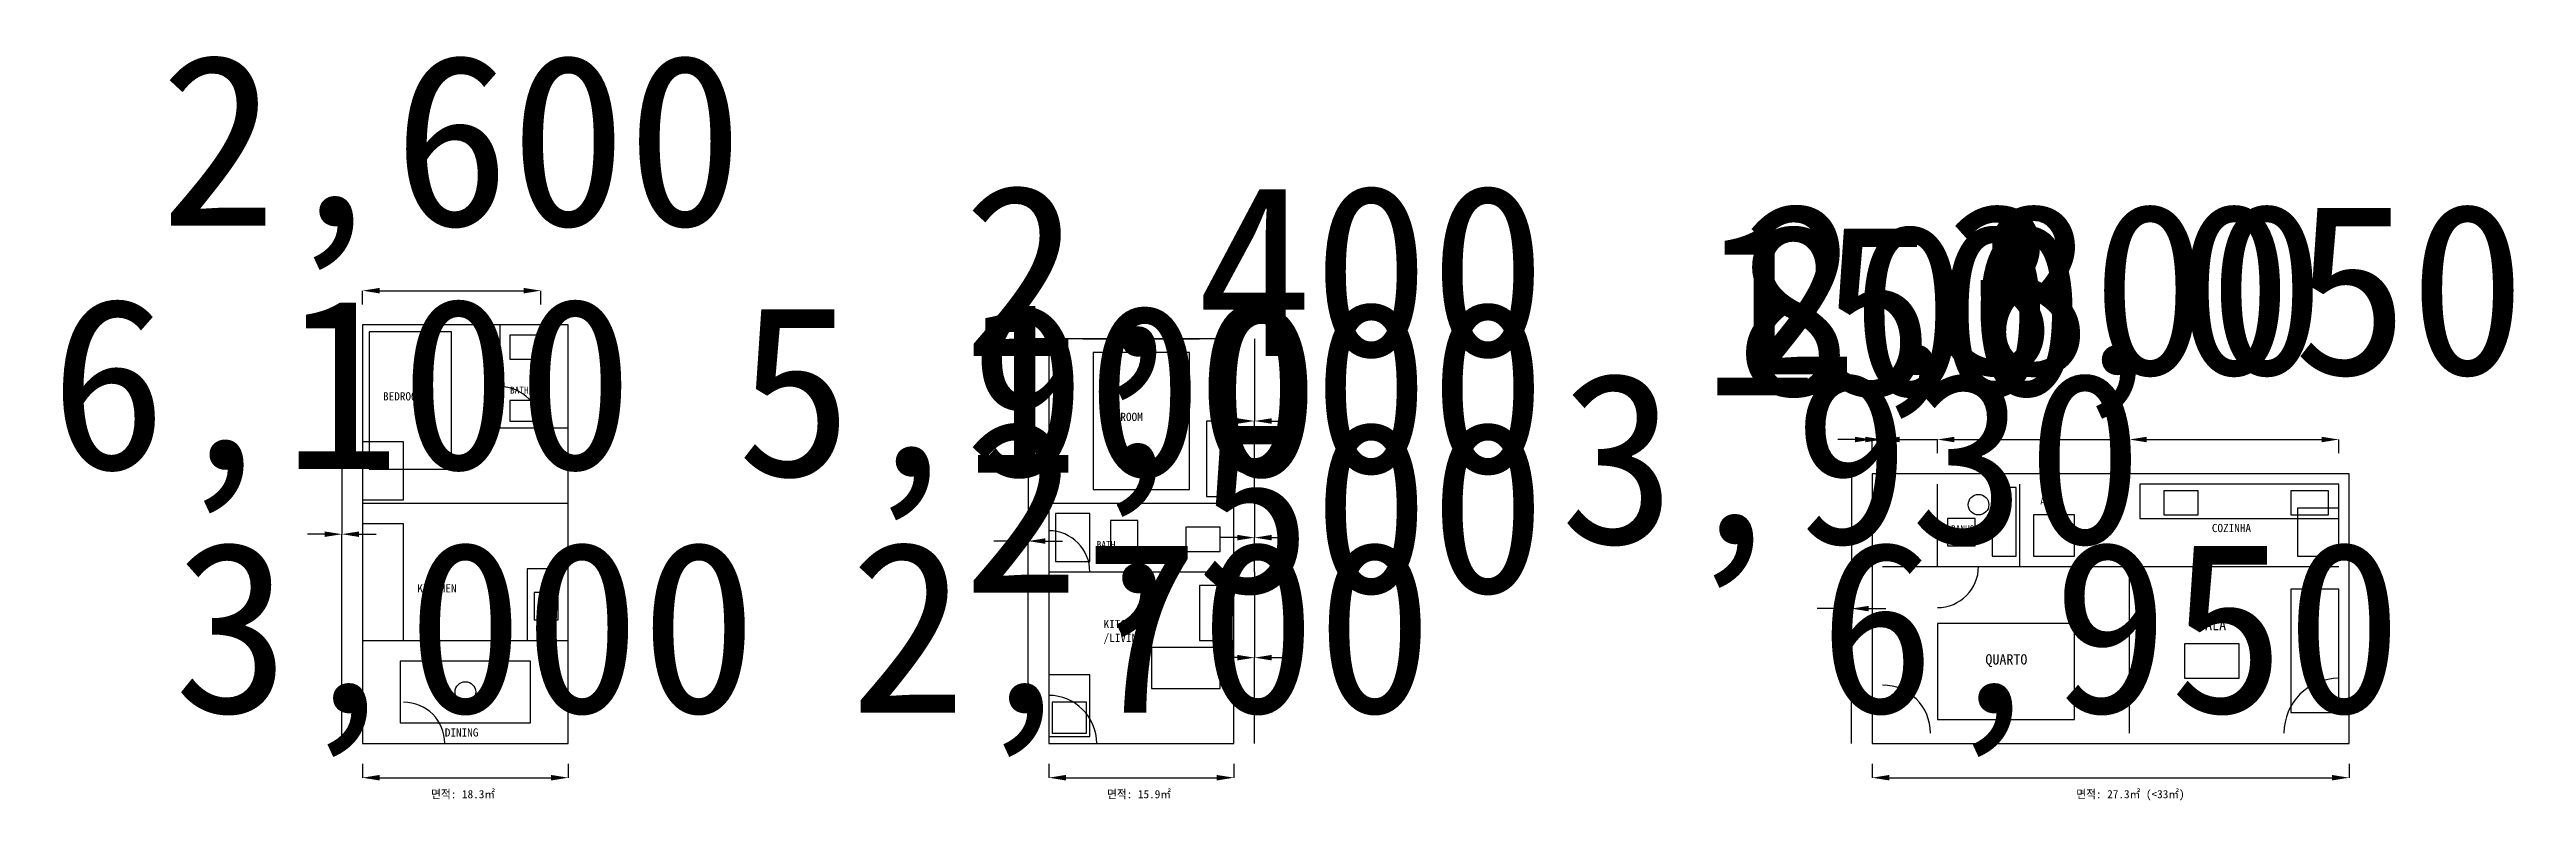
# Model space of a CAD drawing. Header units: millimetres. Extents: x -4.6 to 31.5, y -0.8 to 10.1.
import ezdxf

# ---------------------------------------------------------------- set-up
doc = ezdxf.new("R2010")
doc.units = ezdxf.units.MM
for name, color, linetype in [('DOOR', 3, 'Continuous'), ('FIXTURE', 4, 'Continuous'), ('FURNITURE', 2, 'Continuous'), ('TEXT', 6, 'Continuous'), ('WALL', 7, 'Continuous')]:
    doc.layers.add(name, color=color, linetype=linetype)
doc.dimstyles.get("Standard").update_dxf_attribs({"dimtxt": 2.5, "dimasz": 2.5, "dimexe": 1.25, "dimexo": 0.625, "dimtad": 1, "dimcen": 2.5, "dimazin": 3, "dimtfac": 1, "dimtmove": 0, "dimatfit": 3})

# ---------------------------------------------------------------- blocks, each defined once
blk = doc.blocks.new('_CLOSEDFILLED')
at = {"color": 0, "linetype": 'BYBLOCK'}
blk.add_solid([(-1, 0.16), (0, 0), (-1, -0.16)], dxfattribs=at)
blk = doc.blocks.new('*D1')
for p, q in [((0, -0.3), (0, -0.5)), ((3, -0.3), (3, -0.5)), ((0.25, -0.5), (2.75, -0.5))]:
    blk.add_line(p, q)
at = {"layer": 'Defpoints'}
for p in [(0, -0.3), (3, -0.3), (0, -0.5)]:
    blk.add_point(p, dxfattribs=at)
at = {"xscale": 0.25, "yscale": 0.25, "rotation": 180}
blk.add_blockref('_CLOSEDFILLED', (0, -0.5), dxfattribs=at)
at = {"xscale": 0.25, "yscale": 0.25}
blk.add_blockref('_CLOSEDFILLED', (3, -0.5), dxfattribs=at)
at = {"insert": (1.5, 1.375), "char_height": 2.5, "attachment_point": 5}
blk.add_mtext('3,000', dxfattribs=at)
blk = doc.blocks.new('*D2')
for p, q in [((-0.3, 6.1), (-0.3, 3.05)), ((-0.55, 3.05), (-0.8, 3.05)), ((-0.3, 0), (-0.3, 3.05)), ((-0.3, 3.05), (-0.3, 3.05)), ((-0.05, 3.05), (0.2, 3.05))]:
    blk.add_line(p, q)
at = {"layer": 'Defpoints'}
for p in [(-0.3, 6.1), (-0.3, 3.05), (-0.3, 0)]:
    blk.add_point(p, dxfattribs=at)
at = {"xscale": 0.25, "yscale": 0.25}
blk.add_blockref('_CLOSEDFILLED', (-0.3, 3.05), dxfattribs=at)
at = {"xscale": 0.25, "yscale": 0.25, "rotation": 180}
blk.add_blockref('_CLOSEDFILLED', (-0.3, 3.05), dxfattribs=at)
at = {"insert": (-0.3, 4.925), "char_height": 2.5, "attachment_point": 5}
blk.add_mtext('6,100', dxfattribs=at)
blk = doc.blocks.new('*D3')
for p, q in [((0, 6.4), (0, 6.6)), ((0.25, 6.6), (2.35, 6.6)), ((2.6, 6.4), (2.6, 6.6))]:
    blk.add_line(p, q)
at = {"layer": 'Defpoints'}
for p in [(0, 6.6), (0, 6.4), (2.6, 6.4)]:
    blk.add_point(p, dxfattribs=at)
at = {"xscale": 0.25, "yscale": 0.25, "rotation": 180}
blk.add_blockref('_CLOSEDFILLED', (0, 6.6), dxfattribs=at)
at = {"xscale": 0.25, "yscale": 0.25}
blk.add_blockref('_CLOSEDFILLED', (2.6, 6.6), dxfattribs=at)
at = {"insert": (1.3, 8.475), "char_height": 2.5, "attachment_point": 5}
blk.add_mtext('2,600', dxfattribs=at)
blk = doc.blocks.new('*D4')
for p, q in [((10, -0.3), (10, -0.5)), ((12.7, -0.3), (12.7, -0.5)), ((10.25, -0.5), (12.45, -0.5))]:
    blk.add_line(p, q)
at = {"layer": 'Defpoints'}
for p in [(10, -0.3), (12.7, -0.3), (10, -0.5)]:
    blk.add_point(p, dxfattribs=at)
at = {"xscale": 0.25, "yscale": 0.25, "rotation": 180}
blk.add_blockref('_CLOSEDFILLED', (10, -0.5), dxfattribs=at)
at = {"xscale": 0.25, "yscale": 0.25}
blk.add_blockref('_CLOSEDFILLED', (12.7, -0.5), dxfattribs=at)
at = {"insert": (11.35, 1.375), "char_height": 2.5, "attachment_point": 5}
blk.add_mtext('2,700', dxfattribs=at)
blk = doc.blocks.new('*D5')
for p, q in [((9.7, 5.9), (9.7, 2.95)), ((9.45, 2.95), (9.2, 2.95)), ((9.7, 0), (9.7, 2.95)), ((9.7, 2.95), (9.7, 2.95)), ((9.95, 2.95), (10.2, 2.95))]:
    blk.add_line(p, q)
at = {"layer": 'Defpoints'}
for p in [(9.7, 5.9), (9.7, 2.95), (9.7, 0)]:
    blk.add_point(p, dxfattribs=at)
at = {"xscale": 0.25, "yscale": 0.25}
blk.add_blockref('_CLOSEDFILLED', (9.7, 2.95), dxfattribs=at)
at = {"xscale": 0.25, "yscale": 0.25, "rotation": 180}
blk.add_blockref('_CLOSEDFILLED', (9.7, 2.95), dxfattribs=at)
at = {"insert": (9.7, 4.825), "char_height": 2.5, "attachment_point": 5}
blk.add_mtext('5,900', dxfattribs=at)
blk = doc.blocks.new('*D6')
for p, q in [((13, 2.5), (13, 1.25)), ((12.75, 1.25), (12.5, 1.25)), ((13, 0), (13, 1.25)), ((13, 1.25), (13, 1.25)), ((13.25, 1.25), (13.5, 1.25))]:
    blk.add_line(p, q)
at = {"layer": 'Defpoints'}
for p in [(13, 2.5), (13, 1.25), (13, 0)]:
    blk.add_point(p, dxfattribs=at)
at = {"xscale": 0.25, "yscale": 0.25}
blk.add_blockref('_CLOSEDFILLED', (13, 1.25), dxfattribs=at)
at = {"xscale": 0.25, "yscale": 0.25, "rotation": 180}
blk.add_blockref('_CLOSEDFILLED', (13, 1.25), dxfattribs=at)
at = {"insert": (13, 3.125), "char_height": 2.5, "attachment_point": 5}
blk.add_mtext('2,500', dxfattribs=at)
blk = doc.blocks.new('*D7')
for p, q in [((13, 3.5), (13, 3)), ((12.75, 3), (12.5, 3)), ((13, 2.5), (13, 3)), ((13, 3), (13, 3)), ((13.25, 3), (13.5, 3))]:
    blk.add_line(p, q)
at = {"layer": 'Defpoints'}
for p in [(13, 3.5), (13, 3), (13, 2.5)]:
    blk.add_point(p, dxfattribs=at)
at = {"xscale": 0.25, "yscale": 0.25}
blk.add_blockref('_CLOSEDFILLED', (13, 3), dxfattribs=at)
at = {"xscale": 0.25, "yscale": 0.25, "rotation": 180}
blk.add_blockref('_CLOSEDFILLED', (13, 3), dxfattribs=at)
at = {"insert": (13, 4.875), "char_height": 2.5, "attachment_point": 5}
blk.add_mtext('1,000', dxfattribs=at)
blk = doc.blocks.new('*D8')
for p, q in [((13, 5.9), (13, 4.7)), ((12.75, 4.7), (12.5, 4.7)), ((13, 3.5), (13, 4.7)), ((13, 4.7), (13, 4.7)), ((13.25, 4.7), (13.5, 4.7))]:
    blk.add_line(p, q)
at = {"layer": 'Defpoints'}
for p in [(13, 5.9), (13, 4.7), (13, 3.5)]:
    blk.add_point(p, dxfattribs=at)
at = {"xscale": 0.25, "yscale": 0.25}
blk.add_blockref('_CLOSEDFILLED', (13, 4.7), dxfattribs=at)
at = {"xscale": 0.25, "yscale": 0.25, "rotation": 180}
blk.add_blockref('_CLOSEDFILLED', (13, 4.7), dxfattribs=at)
at = {"insert": (13, 6.575), "char_height": 2.5, "attachment_point": 5}
blk.add_mtext('2,400', dxfattribs=at)
blk = doc.blocks.new('*D9')
for p, q in [((22, -0.3), (22, -0.5)), ((28.95, -0.3), (28.95, -0.5)), ((22.25, -0.5), (28.7, -0.5))]:
    blk.add_line(p, q)
at = {"layer": 'Defpoints'}
for p in [(22, -0.3), (28.95, -0.3), (22, -0.5)]:
    blk.add_point(p, dxfattribs=at)
at = {"xscale": 0.25, "yscale": 0.25, "rotation": 180}
blk.add_blockref('_CLOSEDFILLED', (22, -0.5), dxfattribs=at)
at = {"xscale": 0.25, "yscale": 0.25}
blk.add_blockref('_CLOSEDFILLED', (28.95, -0.5), dxfattribs=at)
at = {"insert": (25.475, 1.375), "char_height": 2.5, "attachment_point": 5}
blk.add_mtext('6,950', dxfattribs=at)
blk = doc.blocks.new('*D10')
for p, q in [((21.7, 3.93), (21.7, 1.965)), ((21.45, 1.965), (21.2, 1.965)), ((21.7, 0), (21.7, 1.965)), ((21.7, 1.965), (21.7, 1.965)), ((21.95, 1.965), (22.2, 1.965))]:
    blk.add_line(p, q)
at = {"layer": 'Defpoints'}
for p in [(21.7, 3.93), (21.7, 1.965), (21.7, 0)]:
    blk.add_point(p, dxfattribs=at)
at = {"xscale": 0.25, "yscale": 0.25}
blk.add_blockref('_CLOSEDFILLED', (21.7, 1.965), dxfattribs=at)
at = {"xscale": 0.25, "yscale": 0.25, "rotation": 180}
blk.add_blockref('_CLOSEDFILLED', (21.7, 1.965), dxfattribs=at)
at = {"insert": (21.7, 3.84), "char_height": 2.5, "attachment_point": 5}
blk.add_mtext('3,930', dxfattribs=at)
blk = doc.blocks.new('*D11')
for p, q in [((21.75, 4.43), (21.5, 4.43)), ((22, 4.23), (22, 4.43)), ((22, 4.43), (22.15, 4.43)), ((22.15, 4.23), (22.15, 4.43)), ((22.4, 4.43), (22.65, 4.43))]:
    blk.add_line(p, q)
at = {"layer": 'Defpoints'}
for p in [(22, 4.43), (22, 4.23), (22.15, 4.23)]:
    blk.add_point(p, dxfattribs=at)
at = {"xscale": 0.25, "yscale": 0.25}
blk.add_blockref('_CLOSEDFILLED', (22, 4.43), dxfattribs=at)
at = {"xscale": 0.25, "yscale": 0.25, "rotation": 180}
blk.add_blockref('_CLOSEDFILLED', (22.15, 4.43), dxfattribs=at)
at = {"insert": (22.075, 6.305), "char_height": 2.5, "attachment_point": 5}
blk.add_mtext('150', dxfattribs=at)
blk = doc.blocks.new('*D12')
for p, q in [((21.9, 4.43), (21.65, 4.43)), ((22.15, 4.23), (22.15, 4.43)), ((22.15, 4.43), (22.95, 4.43)), ((22.95, 4.23), (22.95, 4.43)), ((23.2, 4.43), (23.45, 4.43))]:
    blk.add_line(p, q)
at = {"layer": 'Defpoints'}
for p in [(22.15, 4.43), (22.15, 4.23), (22.95, 4.23)]:
    blk.add_point(p, dxfattribs=at)
at = {"xscale": 0.25, "yscale": 0.25}
blk.add_blockref('_CLOSEDFILLED', (22.15, 4.43), dxfattribs=at)
at = {"xscale": 0.25, "yscale": 0.25, "rotation": 180}
blk.add_blockref('_CLOSEDFILLED', (22.95, 4.43), dxfattribs=at)
at = {"insert": (22.55, 6.305), "char_height": 2.5, "attachment_point": 5}
blk.add_mtext('800', dxfattribs=at)
blk = doc.blocks.new('*D13')
for p, q in [((22.95, 4.23), (22.95, 4.43)), ((23.2, 4.43), (25.5, 4.43)), ((25.75, 4.23), (25.75, 4.43))]:
    blk.add_line(p, q)
at = {"layer": 'Defpoints'}
for p in [(22.95, 4.43), (22.95, 4.23), (25.75, 4.23)]:
    blk.add_point(p, dxfattribs=at)
at = {"xscale": 0.25, "yscale": 0.25, "rotation": 180}
blk.add_blockref('_CLOSEDFILLED', (22.95, 4.43), dxfattribs=at)
at = {"xscale": 0.25, "yscale": 0.25}
blk.add_blockref('_CLOSEDFILLED', (25.75, 4.43), dxfattribs=at)
at = {"insert": (24.35, 6.305), "char_height": 2.5, "attachment_point": 5}
blk.add_mtext('2,800', dxfattribs=at)
blk = doc.blocks.new('*D14')
for p, q in [((25.75, 4.23), (25.75, 4.43)), ((26, 4.43), (28.55, 4.43)), ((28.8, 4.23), (28.8, 4.43))]:
    blk.add_line(p, q)
at = {"layer": 'Defpoints'}
for p in [(25.75, 4.43), (25.75, 4.23), (28.8, 4.23)]:
    blk.add_point(p, dxfattribs=at)
at = {"xscale": 0.25, "yscale": 0.25, "rotation": 180}
blk.add_blockref('_CLOSEDFILLED', (25.75, 4.43), dxfattribs=at)
at = {"xscale": 0.25, "yscale": 0.25}
blk.add_blockref('_CLOSEDFILLED', (28.8, 4.43), dxfattribs=at)
at = {"insert": (27.275, 6.305), "char_height": 2.5, "attachment_point": 5}
blk.add_mtext('3,050', dxfattribs=at)

msp = doc.modelspace()

# ---------------------------------------------------------------- linework, layer by layer
at = {"layer": 'DOOR', "color": 3}
msp.add_line((10.5, 5.9), (12.2, 5.9), dxfattribs=at)
for centre, radius, start, end in [((2, 4.6), 0.6, 0, 90), ((10, 2.5), 0.6, 0, 90), ((22.95, 2.58), 0.6, 270, 360), ((22.15, 0.15), 0.7, 0, 90), ((28.8, 0.15), 0.8, 90, 180), ((0.6, 0), 0.6, 0, 90), ((10, 0), 0.7, 0, 90)]:
    msp.add_arc(centre, radius, start, end, dxfattribs=at)
at = {"layer": 'FIXTURE', "color": 4}
for points in [[(2.15, 5.6), (2.55, 5.6), (2.55, 5.95), (2.15, 5.95)], [(2.15, 4.7), (2.55, 4.7), (2.55, 5), (2.15, 5)], [(12.3, 3.6), (12.7, 3.6), (12.7, 4.7), (12.3, 4.7)], [(0, 3.55), (0.6, 3.55), (0.6, 4.394), (0, 4.394)], [(23.75, 2.73), (24.1, 2.73), (24.1, 3.73), (23.75, 3.73)], [(25.9, 3.28), (28.8, 3.28), (28.8, 3.78), (25.9, 3.78)], [(26.25, 3.33), (26.75, 3.33), (26.75, 3.68), (26.25, 3.68)], [(28.1, 3.33), (28.65, 3.33), (28.65, 3.68), (28.1, 3.68)], [(10.1, 2.65), (10.6, 2.65), (10.6, 3.35), (10.1, 3.35)], [(10.9, 2.75), (11.3, 2.75), (11.3, 3.25), (10.9, 3.25)], [(23.1, 2.88), (23.5, 2.88), (23.5, 3.28), (23.1, 3.28)], [(24.35, 2.73), (24.95, 2.73), (24.95, 3.33), (24.35, 3.33)], [(28.2, 2.73), (28.8, 2.73), (28.8, 3.43), (28.2, 3.43)], [(0, 1.5), (0.6, 1.5), (0.6, 3.2), (0, 3.2)], [(12, 2.8), (12.5, 2.8), (12.5, 3.15), (12, 3.15)], [(2.4, 1.5), (3, 1.5), (3, 2.543), (2.4, 2.543)], [(2.5, 1.8), (2.85, 1.8), (2.85, 2.2), (2.5, 2.2)], [(10.05, 0.15), (10.55, 0.15), (10.55, 0.6), (10.05, 0.6)]]:
    msp.add_lwpolyline(points, close=True, dxfattribs=at)
msp.add_lwpolyline([(10, 0.1), (10.6, 0.1), (10.6, 1), (10, 1)], dxfattribs=at)
for centre, radius in [((2.65, 5.3), 0.05), ((23.55, 3.48), 0.15)]:
    msp.add_circle(centre, radius, dxfattribs=at)
at = {"layer": 'FURNITURE', "color": 2}
for points in [[(0.1, 4), (1.3, 4), (1.3, 6), (0.1, 6)], [(10.65, 3.7), (12.05, 3.7), (12.05, 5.7), (10.65, 5.7)], [(12.2, 1.5), (12.7, 1.5), (12.7, 2.3), (12.2, 2.3)], [(28.1, 0.45), (28.8, 0.45), (28.8, 2.25), (28.1, 2.25)], [(22.95, 0.35), (24.95, 0.35), (24.95, 1.75), (22.95, 1.75)], [(26.55, 0.95), (27.35, 0.95), (27.35, 1.45), (26.55, 1.45)], [(0.55, 0.3), (2.45, 0.3), (2.45, 1.2), (0.55, 1.2)], [(11.5, 0.8), (12.5, 0.8), (12.5, 1.4), (11.5, 1.4)]]:
    msp.add_lwpolyline(points, close=True, dxfattribs=at)
msp.add_circle((1.5, 0.75), 0.15, dxfattribs=at)
at = {"layer": 'WALL', "color": 7}
for p, q in [((2, 6.1), (2, 4.6)), ((2, 4.6), (3, 4.6)), ((22.95, 2.58), (22.95, 3.78)), ((24.15, 2.58), (24.15, 3.78)), ((0, 3.5), (3, 3.5)), ((10, 3.5), (12.7, 3.5)), ((22.15, 2.58), (25.75, 2.58)), ((25.75, 2.58), (28.8, 2.58)), ((25.75, 0.15), (25.75, 2.58)), ((10, 2.5), (12.7, 2.5)), ((0, 1.5), (3, 1.5))]:
    msp.add_line(p, q, dxfattribs=at)
for points in [[(0, 0), (3, 0), (3, 6.1), (0, 6.1)], [(10, 0), (12.7, 0), (12.7, 5.9), (10, 5.9)], [(22, 0), (28.95, 0), (28.95, 3.93), (22, 3.93)]]:
    msp.add_lwpolyline(points, close=True, dxfattribs=at)

# ---------------------------------------------------------------- texts
at = {"layer": 'TEXT', "color": 6}
for s, height, p in [('BEDROOM', 0.12, (0.3, 5)), ('BATH', 0.1, (2.15, 5.1)), ('BEDROOM', 0.12, (10.8, 4.7)), ('A.S.', 0.1, (24.45, 3.48)), ('BATH', 0.1, (10.7, 2.85)), ('BANHO', 0.1, (23.15, 3.08)), ('COZINHA', 0.12, (26.95, 3.08)), ('KITCHEN', 0.12, (0.8, 2.2)), ('SALA', 0.15, (26.75, 1.65)), ('QUARTO', 0.15, (23.65, 1.15)), ('DINING', 0.12, (1.2, 0.1)), ('면적: 18.3㎡', 0.12, (1, -0.8)), ('면적: 15.9㎡', 0.12, (10.85, -0.8)), ('면적: 27.3㎡ (<33㎡)', 0.12, (24.975, -0.8))]:
    msp.add_text(s, height=height, dxfattribs=at).set_placement(p)
at = {"layer": 'TEXT', "color": 6, "insert": (10.8, 1.8), "char_height": 0.12, "attachment_point": 1}
msp.add_mtext('KITCHEN\\P/LIVING', dxfattribs=at)

# ---------------------------------------------------------------- dimensions: what is measured, and where the dimension line sits
for base, p1, p2, text, picture, middle in [((0, 6.6), (0, 6.4), (2.6, 6.4), '2,600', '*D3', (1.3, 8.475)), ((13, 4.7), (13, 3.5), (13, 5.9), '2,400', '*D8', (13, 6.575)), ((22, 4.43), (22, 4.23), (22.15, 4.23), '150', '*D11', (22.075, 6.305)), ((22.15, 4.43), (22.15, 4.23), (22.95, 4.23), '800', '*D12', (22.55, 6.305)), ((22.95, 4.43), (22.95, 4.23), (25.75, 4.23), '2,800', '*D13', (24.35, 6.305)), ((25.75, 4.43), (25.75, 4.23), (28.8, 4.23), '3,050', '*D14', (27.275, 6.305)), ((-0.3, 3.05), (-0.3, 0), (-0.3, 6.1), '6,100', '*D2', (-0.3, 4.925)), ((13, 3), (13, 2.5), (13, 3.5), '1,000', '*D7', (13, 4.875)), ((9.7, 2.95), (9.7, 0), (9.7, 5.9), '5,900', '*D5', (9.7, 4.825)), ((21.7, 1.965), (21.7, 0), (21.7, 3.93), '3,930', '*D10', (21.7, 3.84)), ((13, 1.25), (13, 0), (13, 2.5), '2,500', '*D6', (13, 3.125)), ((0, -0.5), (0, -0.3), (3, -0.3), '3,000', '*D1', (1.5, 1.375)), ((10, -0.5), (10, -0.3), (12.7, -0.3), '2,700', '*D4', (11.35, 1.375)), ((22, -0.5), (22, -0.3), (28.95, -0.3), '6,950', '*D9', (25.475, 1.375))]:
    dim = msp.add_linear_dim(base=base, p1=p1, p2=p2, text=text, dimstyle='Standard', override={"dimtxt": 2.5})
    dim.commit()
    dim.dimension.update_dxf_attribs({"geometry": picture, "text_midpoint": middle})

doc.saveas('drawing.dxf')
